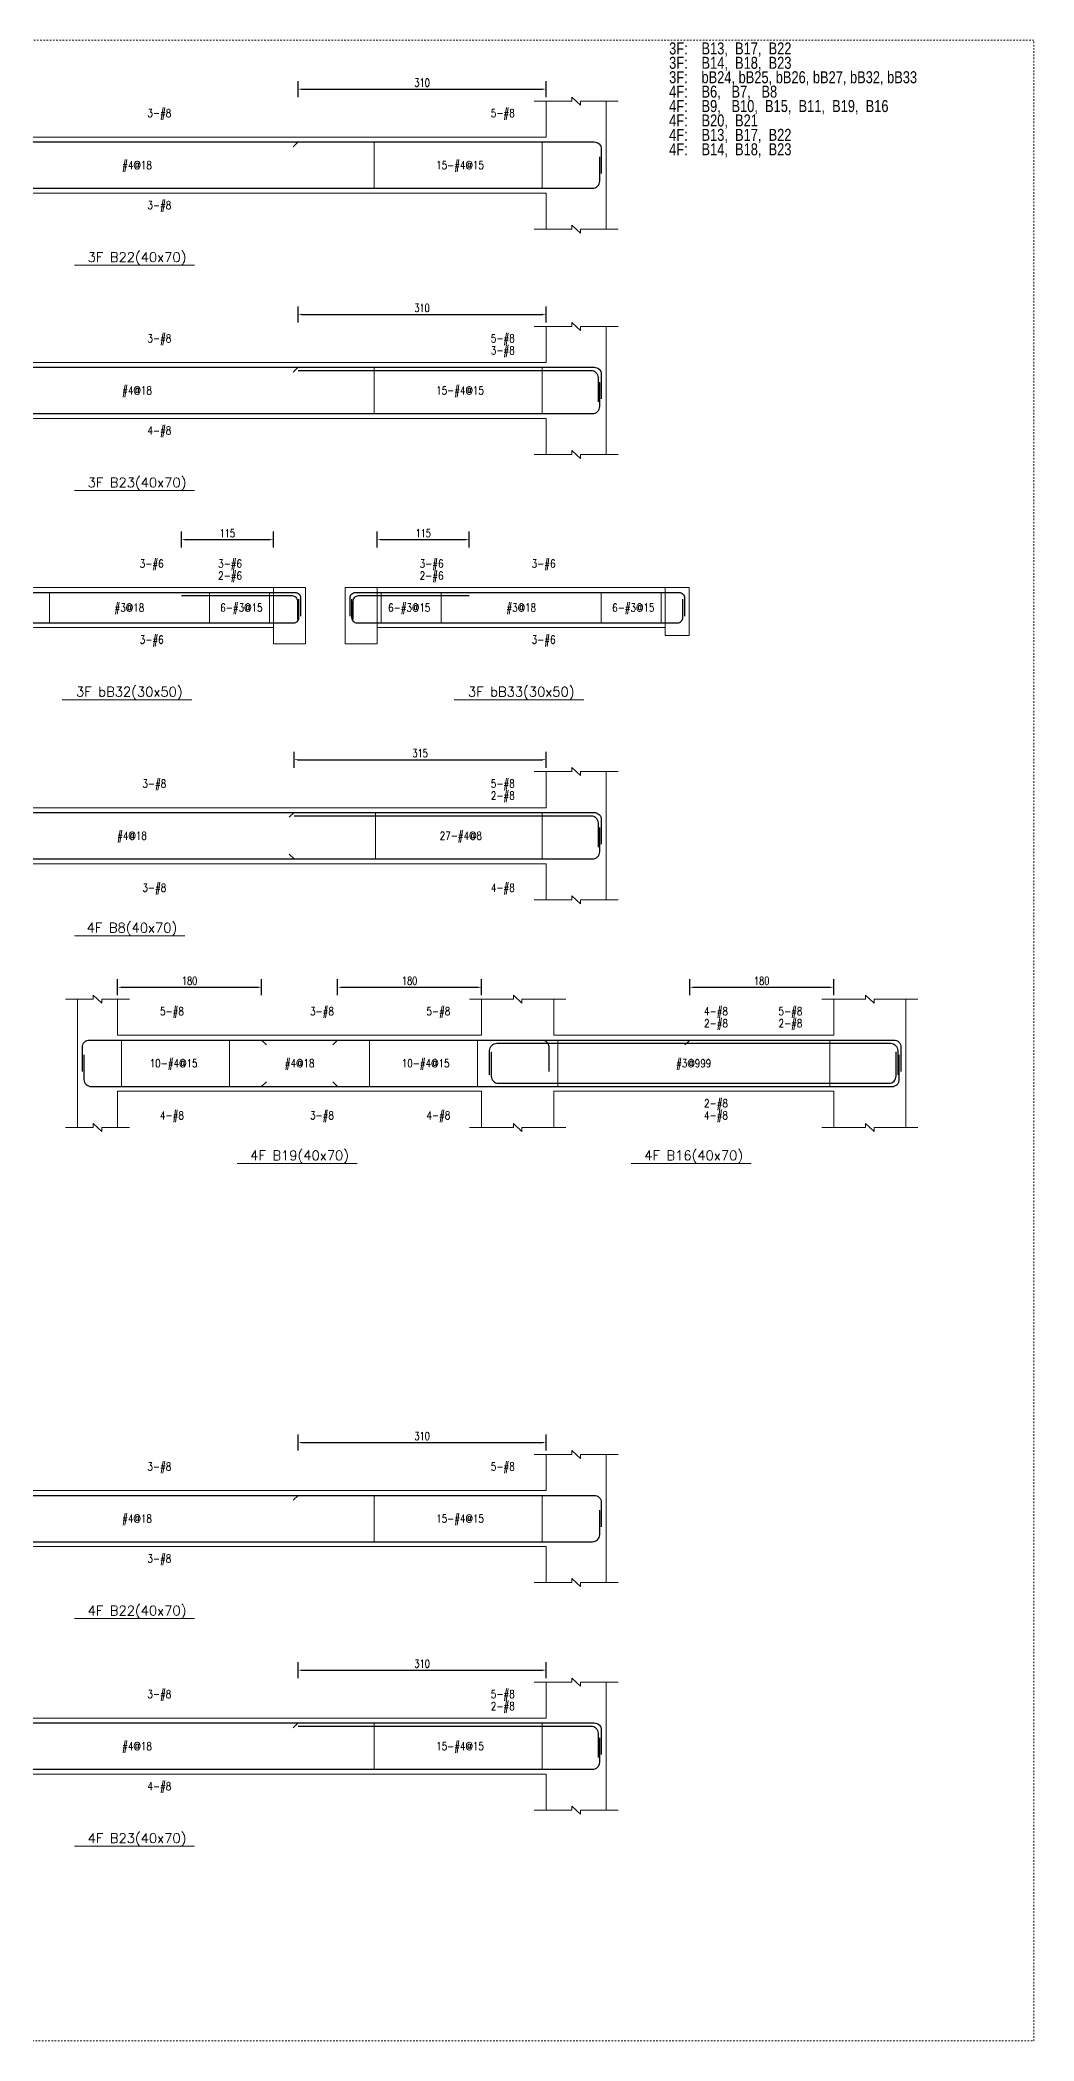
# Model space of a CAD drawing. Header units: millimetres. Extents: x 50 to 17750, y -6050 to -1000.
# Drawn here: x 9408 to 10650, y -3500 to -1000 of the extents above; entities that cross this region are included whole.
import ezdxf
from ezdxf.enums import TextEntityAlignment as Align

# ---------------------------------------------------------------- set-up
doc = ezdxf.new("R2010")
doc.units = ezdxf.units.MM
doc.linetypes.add('DOT', pattern=[4, 2, -2])
for name, color, linetype in [('主筋文字', 3, 'Continuous'), ('主筋文字引線', 3, 'Continuous'), ('主筋線', 1, 'Continuous'), ('剪力筋文字', 3, 'Continuous'), ('剪力筋文字引線', 3, 'Continuous'), ('剪力筋線', 3, 'Continuous'), ('圖框', 132, 'DOT'), ('尺寸標註-字串', 4, 'Continuous'), ('摘要資訊', 1, 'Continuous'), ('梁柱截斷記號', 3, 'Continuous'), ('梁跨名稱', 3, 'Continuous'), ('梁跨名稱底線', 3, 'Continuous'), ('邊界線', 3, 'Continuous'), ('邊界線-梁支撐外線', 3, 'Continuous')]:
    doc.layers.add(name, color=color, linetype=linetype)
doc.styles.add('note', font='romans', dxfattribs={"width": 0.75, "height": 10})
doc.styles.add('OAP_ROMANS', font='OAP_ROMANS.shx', dxfattribs={"height": 0.2, "bigfont": 'chineset.shx'})
doc.styles.add('romanc', font='romanc.shx', dxfattribs={"height": 0.2, "bigfont": 'chineset.shx'})
doc.styles.add('romans', font='romans.shx', dxfattribs={"height": 0.2, "bigfont": 'chineset.shx'})
doc.dimstyles.new('BeamRebarDim', dxfattribs={"dimtxt": 12, "dimasz": 4.5, "dimexe": 10, "dimexo": 1, "dimgap": 3, "dimtad": 1, "dimdec": 0, "dimdsep": 46, "dimtxsty": 'note', "dimcen": 2.5, "dimclrd": 256, "dimclre": 256, "dimclrt": 256, "dimadec": 0, "dimazin": 0, "dimtfac": 1, "dimtmove": 0, "dimatfit": 3, "dimfxl": 1, "dimtolj": 1, "dimarcsym": 0})

# ---------------------------------------------------------------- blocks, each defined once
blk = doc.blocks.new('*D71')
at = {"layer": 'Defpoints', "color": 0}
for p in [(9730.234375, -1072.328125), (10040.234375, -1061.328125), (10040.234375, -1072.328125)]:
    blk.add_point(p, dxfattribs=at)
at = {"layer": '尺寸標註-字串', "lineweight": -2}
for p, q in [((9730.234375, -1071.328125), (9730.234375, -1051.328125)), ((9734.734375, -1061.328125), (10035.734375, -1061.328125)), ((10040.234375, -1071.328125), (10040.234375, -1051.328125))]:
    blk.add_line(p, q, dxfattribs=at)
at = {"layer": '尺寸標註-字串'}
for points in [[(9734.734375, -1060.578125), (9734.734375, -1062.078125), (9730.234375, -1061.328125)], [(10035.734375, -1062.078125), (10035.734375, -1060.578125), (10040.234375, -1061.328125)]]:
    blk.add_solid(points, dxfattribs=at)
at = {"layer": '尺寸標註-字串', "insert": (9885.234375, -1053.283125), "char_height": 10, "attachment_point": 5, "style": 'note'}
blk.add_mtext('\\A1;310', dxfattribs=at)
blk = doc.blocks.new('*D77')
at = {"layer": 'Defpoints', "color": 0}
for p in [(10040.2, -1342.8), (9730.2, -1353.8), (10040.2, -1353.8)]:
    blk.add_point(p, dxfattribs=at)
at = {"layer": '尺寸標註-字串', "lineweight": -2}
for p, q in [((9730.2, -1352.8), (9730.2, -1332.8)), ((9734.7, -1342.8), (10035.7, -1342.8)), ((10040.2, -1352.8), (10040.2, -1332.8))]:
    blk.add_line(p, q, dxfattribs=at)
at = {"layer": '尺寸標註-字串'}
for points in [[(9734.7, -1342), (9734.7, -1343.5), (9730.2, -1342.8)], [(10035.7, -1343.5), (10035.7, -1342), (10040.2, -1342.8)]]:
    blk.add_solid(points, dxfattribs=at)
at = {"layer": '尺寸標註-字串', "insert": (9885.2, -1334.7), "char_height": 10, "attachment_point": 5, "style": 'note'}
blk.add_mtext('\\A1;310', dxfattribs=at)
blk = doc.blocks.new('*D78')
at = {"layer": 'Defpoints', "color": 0}
for p in [(9699.4, -1624.2), (9584.4, -1635.2), (9699.4, -1635.2)]:
    blk.add_point(p, dxfattribs=at)
at = {"layer": '尺寸標註-字串', "lineweight": -2}
for p, q in [((9584.4, -1634.2), (9584.4, -1614.2)), ((9588.9, -1624.2), (9694.9, -1624.2)), ((9699.4, -1634.2), (9699.4, -1614.2))]:
    blk.add_line(p, q, dxfattribs=at)
at = {"layer": '尺寸標註-字串'}
for points in [[(9588.9, -1623.5), (9588.9, -1625), (9584.4, -1624.2)], [(9694.9, -1625), (9694.9, -1623.5), (9699.4, -1624.2)]]:
    blk.add_solid(points, dxfattribs=at)
at = {"layer": '尺寸標註-字串', "insert": (9641.9, -1616.2), "char_height": 10, "attachment_point": 5, "style": 'note'}
blk.add_mtext('\\A1;115', dxfattribs=at)
blk = doc.blocks.new('*D79')
at = {"layer": 'Defpoints', "color": 0}
for p in [(9944.2, -1624.2), (9829.2, -1635.2), (9944.2, -1635.2)]:
    blk.add_point(p, dxfattribs=at)
at = {"layer": '尺寸標註-字串', "lineweight": -2}
for p, q in [((9829.2, -1634.2), (9829.2, -1614.2)), ((9833.7, -1624.2), (9939.7, -1624.2)), ((9944.2, -1634.2), (9944.2, -1614.2))]:
    blk.add_line(p, q, dxfattribs=at)
at = {"layer": '尺寸標註-字串'}
for points in [[(9833.7, -1623.5), (9833.7, -1625), (9829.2, -1624.2)], [(9939.7, -1625), (9939.7, -1623.5), (9944.2, -1624.2)]]:
    blk.add_solid(points, dxfattribs=at)
at = {"layer": '尺寸標註-字串', "insert": (9886.7, -1616.2), "char_height": 10, "attachment_point": 5, "style": 'note'}
blk.add_mtext('\\A1;115', dxfattribs=at)
blk = doc.blocks.new('*D85')
at = {"layer": 'Defpoints', "color": 0}
for p in [(10040.234375, -1899.140625), (9725.234375, -1910.140625), (10040.234375, -1910.140625)]:
    blk.add_point(p, dxfattribs=at)
at = {"layer": '尺寸標註-字串', "lineweight": -2}
for p, q in [((9725.234375, -1909.140625), (9725.234375, -1889.140625)), ((9729.734375, -1899.140625), (10035.734375, -1899.140625)), ((10040.234375, -1909.140625), (10040.234375, -1889.140625))]:
    blk.add_line(p, q, dxfattribs=at)
at = {"layer": '尺寸標註-字串'}
for points in [[(9729.734375, -1898.390625), (9729.734375, -1899.890625), (9725.234375, -1899.140625)], [(10035.734375, -1899.890625), (10035.734375, -1898.390625), (10040.234375, -1899.140625)]]:
    blk.add_solid(points, dxfattribs=at)
at = {"layer": '尺寸標註-字串', "insert": (9882.734375, -1891.095625), "char_height": 10, "attachment_point": 5, "style": 'note'}
blk.add_mtext('\\A1;315', dxfattribs=at)
blk = doc.blocks.new('*D93')
at = {"layer": 'Defpoints', "color": 0}
for p in [(9504.6875, -2194.515625), (9684.6875, -2183.515625), (9684.6875, -2194.515625)]:
    blk.add_point(p, dxfattribs=at)
at = {"layer": '尺寸標註-字串', "lineweight": -2}
for p, q in [((9504.6875, -2193.515625), (9504.6875, -2173.515625)), ((9684.6875, -2193.515625), (9684.6875, -2173.515625)), ((9509.1875, -2183.515625), (9680.1875, -2183.515625))]:
    blk.add_line(p, q, dxfattribs=at)
at = {"layer": '尺寸標註-字串'}
for points in [[(9509.1875, -2182.765625), (9509.1875, -2184.265625), (9504.6875, -2183.515625)], [(9680.1875, -2184.265625), (9680.1875, -2182.765625), (9684.6875, -2183.515625)]]:
    blk.add_solid(points, dxfattribs=at)
at = {"layer": '尺寸標註-字串', "insert": (9594.6875, -2175.470625), "char_height": 10, "attachment_point": 5, "style": 'note'}
blk.add_mtext('\\A1;180', dxfattribs=at)
blk = doc.blocks.new('*D94')
at = {"layer": 'Defpoints', "color": 0}
for p in [(9779.6875, -2194.515625), (9959.6875, -2183.515625), (9959.6875, -2194.515625)]:
    blk.add_point(p, dxfattribs=at)
at = {"layer": '尺寸標註-字串', "lineweight": -2}
for p, q in [((9779.6875, -2193.515625), (9779.6875, -2173.515625)), ((9959.6875, -2193.515625), (9959.6875, -2173.515625)), ((9784.1875, -2183.515625), (9955.1875, -2183.515625))]:
    blk.add_line(p, q, dxfattribs=at)
at = {"layer": '尺寸標註-字串'}
for points in [[(9784.1875, -2182.765625), (9784.1875, -2184.265625), (9779.6875, -2183.515625)], [(9955.1875, -2184.265625), (9955.1875, -2182.765625), (9959.6875, -2183.515625)]]:
    blk.add_solid(points, dxfattribs=at)
at = {"layer": '尺寸標註-字串', "insert": (9869.6875, -2175.470625), "char_height": 10, "attachment_point": 5, "style": 'note'}
blk.add_mtext('\\A1;180', dxfattribs=at)
blk = doc.blocks.new('*D95')
at = {"layer": 'Defpoints', "color": 0}
for p in [(10219.6875, -2194.515625), (10399.6875, -2183.515625), (10399.6875, -2194.515625)]:
    blk.add_point(p, dxfattribs=at)
at = {"layer": '尺寸標註-字串', "lineweight": -2}
for p, q in [((10219.6875, -2193.515625), (10219.6875, -2173.515625)), ((10399.6875, -2193.515625), (10399.6875, -2173.515625)), ((10224.1875, -2183.515625), (10395.1875, -2183.515625))]:
    blk.add_line(p, q, dxfattribs=at)
at = {"layer": '尺寸標註-字串'}
for points in [[(10224.1875, -2182.765625), (10224.1875, -2184.265625), (10219.6875, -2183.515625)], [(10395.1875, -2184.265625), (10395.1875, -2182.765625), (10399.6875, -2183.515625)]]:
    blk.add_solid(points, dxfattribs=at)
at = {"layer": '尺寸標註-字串', "insert": (10309.6875, -2175.470625), "char_height": 10, "attachment_point": 5, "style": 'note'}
blk.add_mtext('\\A1;180', dxfattribs=at)
blk = doc.blocks.new('*D105')
at = {"layer": 'Defpoints', "color": 0}
for p in [(9730.234375, -2763.265625), (10040.234375, -2752.265625), (10040.234375, -2763.265625)]:
    blk.add_point(p, dxfattribs=at)
at = {"layer": '尺寸標註-字串', "lineweight": -2}
for p, q in [((9730.234375, -2762.265625), (9730.234375, -2742.265625)), ((10040.234375, -2762.265625), (10040.234375, -2742.265625)), ((9734.734375, -2752.265625), (10035.734375, -2752.265625))]:
    blk.add_line(p, q, dxfattribs=at)
at = {"layer": '尺寸標註-字串'}
for points in [[(9734.734375, -2751.515625), (9734.734375, -2753.015625), (9730.234375, -2752.265625)], [(10035.734375, -2753.015625), (10035.734375, -2751.515625), (10040.234375, -2752.265625)]]:
    blk.add_solid(points, dxfattribs=at)
at = {"layer": '尺寸標註-字串', "insert": (9885.234375, -2744.220625), "char_height": 10, "attachment_point": 5, "style": 'note'}
blk.add_mtext('\\A1;310', dxfattribs=at)
blk = doc.blocks.new('*D111')
at = {"layer": 'Defpoints', "color": 0}
for p in [(9730.234375, -3047.640625), (10040.234375, -3036.640625), (10040.234375, -3047.640625)]:
    blk.add_point(p, dxfattribs=at)
at = {"layer": '尺寸標註-字串', "lineweight": -2}
for p, q in [((9730.234375, -3046.640625), (9730.234375, -3026.640625)), ((9734.734375, -3036.640625), (10035.734375, -3036.640625)), ((10040.234375, -3046.640625), (10040.234375, -3026.640625))]:
    blk.add_line(p, q, dxfattribs=at)
at = {"layer": '尺寸標註-字串'}
for points in [[(9734.734375, -3035.890625), (9734.734375, -3037.390625), (9730.234375, -3036.640625)], [(10035.734375, -3037.390625), (10035.734375, -3035.890625), (10040.234375, -3036.640625)]]:
    blk.add_solid(points, dxfattribs=at)
at = {"layer": '尺寸標註-字串', "insert": (9885.234375, -3028.595625), "char_height": 10, "attachment_point": 5, "style": 'note'}
blk.add_mtext('\\A1;310', dxfattribs=at)

msp = doc.modelspace()

# ---------------------------------------------------------------- linework, layer by layer
at = {"layer": '主筋文字引線', "lineweight": 5}
for points in [[(9529, -1127.3, 0, 1.5, 0), (9529, -1122.8, 0, 0, 0), (9529, -1091.3, 0, 0, 0), (9539, -1091.3, 0, 0, 0)], [(9955.2, -1127.3, 0, 1.5, 0), (9955.2, -1122.8, 0, 0, 0), (9955.2, -1091.3, 0, 0, 0), (9968.2, -1091.3, 0, 0, 0)], [(9529, -1185.3, 0, 1.5, 0), (9529, -1189.8, 0, 0, 0), (9529, -1206.3, 0, 0, 0), (9539, -1206.3, 0, 0, 0)], [(9529, -1408.8, 0, 1.5, 0), (9529, -1404.3, 0, 0, 0), (9529, -1372.8, 0, 0, 0), (9539, -1372.8, 0, 0, 0)], [(9955.2, -1408.8, 0, 1.5, 0), (9955.2, -1404.3, 0, 0, 0), (9955.2, -1372.8, 0, 0, 0), (9968.2, -1372.8, 0, 0, 0)], [(9955.2, -1412.8, 0, 1.5, 0), (9955.2, -1408.3, 0, 0, 0), (9955.2, -1387.8, 0, 0, 0), (9968.2, -1387.8, 0, 0, 0)], [(9529, -1466.8, 0, 1.5, 0), (9529, -1471.3, 0, 0, 0), (9529, -1487.8, 0, 0, 0), (9539, -1487.8, 0, 0, 0)], [(9519.4, -1690.2, 0, 1.5, 0), (9519.4, -1685.7, 0, 0, 0), (9519.4, -1654.2, 0, 0, 0), (9529.4, -1654.2, 0, 0, 0)], [(9614.4, -1690.2, 0, 1.5, 0), (9614.4, -1685.7, 0, 0, 0), (9614.4, -1654.2, 0, 0, 0), (9627.4, -1654.2, 0, 0, 0)], [(9614.4, -1694.2, 0, 1.5, 0), (9614.4, -1689.7, 0, 0, 0), (9614.4, -1669.2, 0, 0, 0), (9627.4, -1669.2, 0, 0, 0)], [(9869.2, -1690.2, 0, 1.5, 0), (9869.2, -1685.7, 0, 0, 0), (9869.2, -1654.2, 0, 0, 0), (9879.2, -1654.2, 0, 0, 0)], [(9869.2, -1694.2, 0, 1.5, 0), (9869.2, -1689.7, 0, 0, 0), (9869.2, -1669.2, 0, 0, 0), (9879.2, -1669.2, 0, 0, 0)], [(10009.2, -1690.2, 0, 1.5, 0), (10009.2, -1685.7, 0, 0, 0), (10009.2, -1654.2, 0, 0, 0), (10019.2, -1654.2, 0, 0, 0)], [(9519.4, -1728.2, 0, 1.5, 0), (9519.4, -1732.7, 0, 0, 0), (9519.4, -1749.2, 0, 0, 0), (9529.4, -1749.2, 0, 0, 0)], [(10009.2, -1728.2, 0, 1.5, 0), (10009.2, -1732.7, 0, 0, 0), (10009.2, -1749.2, 0, 0, 0), (10019.2, -1749.2, 0, 0, 0)], [(9522.7, -1965.1, 0, 1.5, 0), (9522.7, -1960.6, 0, 0, 0), (9522.7, -1929.1, 0, 0, 0), (9532.7, -1929.1, 0, 0, 0)], [(9955.2, -1965.1, 0, 1.5, 0), (9955.2, -1960.6, 0, 0, 0), (9955.2, -1929.1, 0, 0, 0), (9968.2, -1929.1, 0, 0, 0)], [(9955.2, -1969.1, 0, 1.5, 0), (9955.2, -1964.6, 0, 0, 0), (9955.2, -1944.1, 0, 0, 0), (9968.2, -1944.1, 0, 0, 0)], [(9522.7, -2023.1, 0, 1.5, 0), (9522.7, -2027.6, 0, 0, 0), (9522.7, -2059.1, 0, 0, 0), (9532.7, -2059.1, 0, 0, 0)], [(9955.2, -2023.1, 0, 1.5, 0), (9955.2, -2027.6, 0, 0, 0), (9955.2, -2059.1, 0, 0, 0), (9968.2, -2059.1, 0, 0, 0)], [(9544.7, -2249.5, 0, 1.5, 0), (9544.7, -2245, 0, 0, 0), (9544.7, -2213.5, 0, 0, 0), (9554.7, -2213.5, 0, 0, 0)], [(9732.2, -2249.5, 0, 1.5, 0), (9732.2, -2245, 0, 0, 0), (9732.2, -2213.5, 0, 0, 0), (9742.2, -2213.5, 0, 0, 0)], [(9874.7, -2249.5, 0, 1.5, 0), (9874.7, -2245, 0, 0, 0), (9874.7, -2213.5, 0, 0, 0), (9887.7, -2213.5, 0, 0, 0)], [(10224.7, -2249.5, 0, 1.5, 0), (10224.7, -2245, 0, 0, 0), (10224.7, -2213.5, 0, 0, 0), (10234.7, -2213.5, 0, 0, 0)], [(10314.7, -2249.5, 0, 1.5, 0), (10314.7, -2245, 0, 0, 0), (10314.7, -2213.5, 0, 0, 0), (10327.7, -2213.5, 0, 0, 0)], [(10224.7, -2253.5, 0, 1.5, 0), (10224.7, -2249, 0, 0, 0), (10224.7, -2228.5, 0, 0, 0), (10234.7, -2228.5, 0, 0, 0)], [(10314.7, -2253.5, 0, 1.5, 0), (10314.7, -2249, 0, 0, 0), (10314.7, -2228.5, 0, 0, 0), (10327.7, -2228.5, 0, 0, 0)], [(9544.7, -2307.5, 0, 1.5, 0), (9544.7, -2312, 0, 0, 0), (9544.7, -2343.5, 0, 0, 0), (9554.7, -2343.5, 0, 0, 0)], [(9732.2, -2307.5, 0, 1.5, 0), (9732.2, -2312, 0, 0, 0), (9732.2, -2343.5, 0, 0, 0), (9742.2, -2343.5, 0, 0, 0)], [(9874.7, -2307.5, 0, 1.5, 0), (9874.7, -2312, 0, 0, 0), (9874.7, -2343.5, 0, 0, 0), (9887.7, -2343.5, 0, 0, 0)], [(10224.7, -2303.5, 0, 1.5, 0), (10224.7, -2308, 0, 0, 0), (10224.7, -2328.5, 0, 0, 0), (10234.7, -2328.5, 0, 0, 0)], [(10224.7, -2307.5, 0, 1.5, 0), (10224.7, -2312, 0, 0, 0), (10224.7, -2343.5, 0, 0, 0), (10234.7, -2343.5, 0, 0, 0)], [(9529, -2818.3, 0, 1.5, 0), (9529, -2813.8, 0, 0, 0), (9529, -2782.3, 0, 0, 0), (9539, -2782.3, 0, 0, 0)], [(9955.2, -2818.3, 0, 1.5, 0), (9955.2, -2813.8, 0, 0, 0), (9955.2, -2782.3, 0, 0, 0), (9968.2, -2782.3, 0, 0, 0)], [(9529, -2876.3, 0, 1.5, 0), (9529, -2880.8, 0, 0, 0), (9529, -2897.3, 0, 0, 0), (9539, -2897.3, 0, 0, 0)], [(9529, -3102.6, 0, 1.5, 0), (9529, -3098.1, 0, 0, 0), (9529, -3066.6, 0, 0, 0), (9539, -3066.6, 0, 0, 0)], [(9955.2, -3102.6, 0, 1.5, 0), (9955.2, -3098.1, 0, 0, 0), (9955.2, -3066.6, 0, 0, 0), (9968.2, -3066.6, 0, 0, 0)], [(9955.2, -3106.6, 0, 1.5, 0), (9955.2, -3102.1, 0, 0, 0), (9955.2, -3081.6, 0, 0, 0), (9968.2, -3081.6, 0, 0, 0)], [(9529, -3160.6, 0, 1.5, 0), (9529, -3165.1, 0, 0, 0), (9529, -3181.6, 0, 0, 0), (9539, -3181.6, 0, 0, 0)]]:
    msp.add_lwpolyline(points, format="xyseb", dxfattribs=at)
at = {"layer": '主筋線', "lineweight": 30}
for points in [[(9327.7, -1127.3), (9730.2, -1127.3)], [(9730.2, -1127.3), (9724.2, -1133.3)], [(9730.2, -1127.3), (10040.2, -1127.3)], [(9017.7, -1185.3), (10040.2, -1185.3)], [(9327.7, -1408.8), (9730.2, -1408.8)], [(9730.2, -1408.8), (9724.2, -1414.8)], [(9730.2, -1408.8), (10040.2, -1408.8)], [(9730.2, -1412.8), (10040.2, -1412.8)], [(9017.7, -1466.8), (10040.2, -1466.8)], [(9339.4, -1690.2), (9699.4, -1690.2)], [(9584.4, -1694.2), (9699.4, -1694.2)], [(9829.2, -1690.2), (10189.2, -1690.2)], [(9829.2, -1694.2), (9944.2, -1694.2)], [(9339.4, -1728.2), (9699.4, -1728.2)], [(9829.2, -1728.2), (10189.2, -1728.2)], [(9320.2, -1965.1), (9725.2, -1965.1)], [(9725.2, -1965.1), (9719.2, -1971.1)], [(9725.2, -1965.1), (10040.2, -1965.1)], [(9725.2, -1969.1), (10040.2, -1969.1)], [(9320.2, -2023.1), (9725.2, -2023.1)], [(9725.2, -2023.1), (9719.2, -2017.1)], [(9725.2, -2023.1), (10040.2, -2023.1)], [(9504.7, -2249.5), (9684.7, -2249.5)], [(9684.7, -2249.5), (9779.7, -2249.5)], [(9684.7, -2249.5), (9690.7, -2255.5)], [(9779.7, -2249.5), (9773.7, -2255.5)], [(9779.7, -2249.5), (9959.7, -2249.5)], [(9959.7, -2249.5), (10049.7, -2249.5)], [(9959.7, -2249.5), (10049.7, -2249.5)], [(10049.7, -2249.5), (10219.7, -2249.5)], [(10219.7, -2249.5), (10213.7, -2255.5)], [(10219.7, -2249.5), (10399.7, -2249.5)], [(10049.7, -2253.5), (10399.7, -2253.5)], [(9504.7, -2307.5), (9684.7, -2307.5)], [(9684.7, -2307.5), (9690.7, -2301.5)], [(9684.7, -2307.5), (9779.7, -2307.5)], [(9779.7, -2307.5), (9773.7, -2301.5)], [(9779.7, -2307.5), (9959.7, -2307.5)], [(9959.7, -2307.5), (10049.7, -2307.5)], [(9959.7, -2307.5), (10049.7, -2307.5)], [(10049.7, -2303.5), (10399.7, -2303.5)], [(10049.7, -2307.5), (10399.7, -2307.5)], [(9327.7, -2818.3), (9730.2, -2818.3)], [(9730.2, -2818.3), (9724.2, -2824.3)], [(9730.2, -2818.3), (10040.2, -2818.3)], [(9017.7, -2876.3), (10040.2, -2876.3)], [(9327.7, -3102.6), (9730.2, -3102.6)], [(9730.2, -3102.6), (9724.2, -3108.6)], [(9730.2, -3102.6), (10040.2, -3102.6)], [(9730.2, -3106.6), (10040.2, -3106.6)], [(9017.7, -3160.6), (10040.2, -3160.6)]]:
    msp.add_lwpolyline(points, dxfattribs=at)
for points in [[(10040.2, -1127.3), (10100.3, -1127.3, -0.414214), (10109.2, -1136.2), (10109.2, -1166.7)], [(10040.2, -1185.3), (10098.3, -1185.3, 0.414214), (10107.2, -1176.4), (10107.2, -1146)], [(10040.2, -1408.8), (10100.3, -1408.8, -0.414214), (10109.2, -1417.7), (10109.2, -1448.1)], [(10040.2, -1412.8), (10096.3, -1412.8, -0.414214), (10105.2, -1421.7), (10105.2, -1452.1)], [(10040.2, -1466.8), (10098.3, -1466.8, 0.414214), (10107.2, -1457.9), (10107.2, -1427.4)], [(9699.4, -1690.2), (9726.7, -1690.2, -0.414214), (9733.4, -1696.9), (9733.4, -1719.8)], [(9699.4, -1694.2), (9722.7, -1694.2, -0.414214), (9729.4, -1700.9), (9729.4, -1723.8)], [(9699.4, -1728.2), (9724.7, -1728.2, 0.414214), (9731.4, -1721.5), (9731.4, -1698.6)], [(9795.2, -1719.8), (9795.2, -1696.9, -0.414214), (9801.9, -1690.2), (9829.2, -1690.2)], [(9797.2, -1698.6), (9797.2, -1721.5, 0.414214), (9803.9, -1728.2), (9829.2, -1728.2)], [(9799.2, -1723.8), (9799.2, -1700.9, -0.414214), (9805.9, -1694.2), (9829.2, -1694.2)], [(10189.2, -1690.2), (10206.5, -1690.2, -0.414214), (10213.2, -1696.9), (10213.2, -1719.8)], [(10189.2, -1728.2), (10204.5, -1728.2, 0.414214), (10211.2, -1721.5), (10211.2, -1698.6)], [(10040.2, -1965.1), (10100.3, -1965.1, -0.414214), (10109.2, -1974), (10109.2, -2004.5)], [(10040.2, -1969.1), (10096.3, -1969.1, -0.414214), (10105.2, -1978), (10105.2, -2008.5)], [(10040.2, -2023.1), (10098.3, -2023.1, 0.414214), (10107.2, -2014.3), (10107.2, -1983.8)], [(9460.7, -2288.9), (9460.7, -2258.4, -0.414214), (9469.6, -2249.5), (9504.7, -2249.5)], [(9959.7, -2249.5), (10034.8, -2249.5, -0.414214), (10043.7, -2258.4), (10043.7, -2288.9)], [(10399.7, -2249.5), (10474.8, -2249.5, -0.414214), (10483.7, -2258.4), (10483.7, -2288.9)], [(9462.7, -2268.1), (9462.7, -2298.6, 0.414214), (9471.6, -2307.5), (9504.7, -2307.5)], [(9969.7, -2292.9), (9969.7, -2262.4, -0.414214), (9978.6, -2253.5), (10049.7, -2253.5)], [(9971.7, -2264.1), (9971.7, -2294.6, 0.414214), (9980.6, -2303.5), (10049.7, -2303.5)], [(10399.7, -2253.5), (10470.8, -2253.5, -0.414214), (10479.7, -2262.4), (10479.7, -2292.9)], [(10399.7, -2303.5), (10468.8, -2303.5, 0.414214), (10477.7, -2294.6), (10477.7, -2264.1)], [(10399.7, -2307.5), (10472.8, -2307.5, 0.414214), (10481.7, -2298.6), (10481.7, -2268.1)], [(10040.2, -2818.3), (10100.3, -2818.3, -0.414214), (10109.2, -2827.2), (10109.2, -2857.6)], [(10040.2, -2876.3), (10098.3, -2876.3, 0.414214), (10107.2, -2867.4), (10107.2, -2836.9)], [(10040.2, -3102.6), (10100.3, -3102.6, -0.414214), (10109.2, -3111.5), (10109.2, -3142)], [(10040.2, -3106.6), (10096.3, -3106.6, -0.414214), (10105.2, -3115.5), (10105.2, -3146)], [(10040.2, -3160.6), (10098.3, -3160.6, 0.414214), (10107.2, -3151.8), (10107.2, -3121.3)]]:
    msp.add_lwpolyline(points, format="xyb", dxfattribs=at)
at = {"layer": '剪力筋文字引線', "lineweight": 5}
for points in [[(9232.7, -1156.3, 0, 1.5, 0), (9237.2, -1156.3, 0, 0, 0), (9505, -1156.3, 0, 0, 0)], [(9825.2, -1156.3, 0, 1.5, 0), (9820.7, -1156.3, 0, 0, 0), (9553, -1156.3, 0, 0, 0)], [(9825.2, -1156.3, 0, 1.5, 0), (9829.7, -1156.3, 0, 0, 0), (9896.7, -1156.3, 0, 0, 0)], [(10035.2, -1156.3, 0, 1.5, 0), (10030.7, -1156.3, 0, 0, 0), (9968.7, -1156.3, 0, 0, 0)], [(9232.7, -1437.8, 0, 1.5, 0), (9237.2, -1437.8, 0, 0, 0), (9505, -1437.8, 0, 0, 0)], [(9825.2, -1437.8, 0, 1.5, 0), (9820.7, -1437.8, 0, 0, 0), (9553, -1437.8, 0, 0, 0)], [(9825.2, -1437.8, 0, 1.5, 0), (9829.7, -1437.8, 0, 0, 0), (9896.7, -1437.8, 0, 0, 0)], [(10035.2, -1437.8, 0, 1.5, 0), (10030.7, -1437.8, 0, 0, 0), (9968.7, -1437.8, 0, 0, 0)], [(9419.4, -1709.2, 0, 1.5, 0), (9414.9, -1709.2, 0, 0, 0), (9411.4, -1709.2, 0, 0, 0)], [(9419.4, -1709.2, 0, 1.5, 0), (9423.9, -1709.2, 0, 0, 0), (9495.4, -1709.2, 0, 0, 0)], [(9619.4, -1709.2, 0, 1.5, 0), (9614.9, -1709.2, 0, 0, 0), (9543.4, -1709.2, 0, 0, 0)], [(9619.4, -1709.2, 0, 1.5, 0), (9623.9, -1709.2, 0, 0, 0), (9627.4, -1709.2, 0, 0, 0)], [(9694.4, -1709.2, 0, 1.5, 0), (9689.9, -1709.2, 0, 0, 0), (9691.4, -1709.2, 0, 0, 0)], [(9834.2, -1709.2, 0, 1.5, 0), (9838.7, -1709.2, 0, 0, 0), (9837.2, -1709.2, 0, 0, 0)], [(9909.2, -1709.2, 0, 1.5, 0), (9904.7, -1709.2, 0, 0, 0), (9901.2, -1709.2, 0, 0, 0)], [(9909.2, -1709.2, 0, 1.5, 0), (9913.7, -1709.2, 0, 0, 0), (9985.2, -1709.2, 0, 0, 0)], [(10109.2, -1709.2, 0, 1.5, 0), (10104.7, -1709.2, 0, 0, 0), (10033.2, -1709.2, 0, 0, 0)], [(10109.2, -1709.2, 0, 1.5, 0), (10113.7, -1709.2, 0, 0, 0), (10117.2, -1709.2, 0, 0, 0)], [(10184.2, -1709.2, 0, 1.5, 0), (10179.7, -1709.2, 0, 0, 0), (10181.2, -1709.2, 0, 0, 0)], [(9218.2, -1994.1, 0, 1.5, 0), (9222.7, -1994.1, 0, 0, 0), (9498.7, -1994.1, 0, 0, 0)], [(9827.2, -1994.1, 0, 1.5, 0), (9822.7, -1994.1, 0, 0, 0), (9546.7, -1994.1, 0, 0, 0)], [(9827.2, -1994.1, 0, 1.5, 0), (9831.7, -1994.1, 0, 0, 0), (9901.7, -1994.1, 0, 0, 0)], [(10035.2, -1994.1, 0, 1.5, 0), (10030.7, -1994.1, 0, 0, 0), (9965.7, -1994.1, 0, 0, 0)], [(9509.7, -2278.5, 0, 1.5, 0), (9514.2, -2278.5, 0, 0, 0), (9538.7, -2278.5, 0, 0, 0)], [(9644.7, -2278.5, 0, 1.5, 0), (9640.2, -2278.5, 0, 0, 0), (9610.7, -2278.5, 0, 0, 0)], [(9644.7, -2278.5, 0, 1.5, 0), (9649.2, -2278.5, 0, 0, 0), (9708.2, -2278.5, 0, 0, 0)], [(9819.7, -2278.5, 0, 1.5, 0), (9815.2, -2278.5, 0, 0, 0), (9756.2, -2278.5, 0, 0, 0)], [(9819.7, -2278.5, 0, 1.5, 0), (9824.2, -2278.5, 0, 0, 0), (9853.7, -2278.5, 0, 0, 0)], [(9954.7, -2278.5, 0, 1.5, 0), (9950.2, -2278.5, 0, 0, 0), (9925.7, -2278.5, 0, 0, 0)], [(10054.7, -2278.5, 0, 1.5, 0), (10059.2, -2278.5, 0, 0, 0), (10196.7, -2278.5, 0, 0, 0)], [(10394.7, -2278.5, 0, 1.5, 0), (10390.2, -2278.5, 0, 0, 0), (10252.7, -2278.5, 0, 0, 0)], [(9232.7, -2847.3, 0, 1.5, 0), (9237.2, -2847.3, 0, 0, 0), (9505, -2847.3, 0, 0, 0)], [(9825.2, -2847.3, 0, 1.5, 0), (9820.7, -2847.3, 0, 0, 0), (9553, -2847.3, 0, 0, 0)], [(9825.2, -2847.3, 0, 1.5, 0), (9829.7, -2847.3, 0, 0, 0), (9896.7, -2847.3, 0, 0, 0)], [(10035.2, -2847.3, 0, 1.5, 0), (10030.7, -2847.3, 0, 0, 0), (9968.7, -2847.3, 0, 0, 0)], [(9232.7, -3131.6, 0, 1.5, 0), (9237.2, -3131.6, 0, 0, 0), (9505, -3131.6, 0, 0, 0)], [(9825.2, -3131.6, 0, 1.5, 0), (9820.7, -3131.6, 0, 0, 0), (9553, -3131.6, 0, 0, 0)], [(9825.2, -3131.6, 0, 1.5, 0), (9829.7, -3131.6, 0, 0, 0), (9896.7, -3131.6, 0, 0, 0)], [(10035.2, -3131.6, 0, 1.5, 0), (10030.7, -3131.6, 0, 0, 0), (9968.7, -3131.6, 0, 0, 0)]]:
    msp.add_lwpolyline(points, format="xyseb", dxfattribs=at)
at = {"layer": '剪力筋線', "lineweight": 5}
for points in [[(9825.2, -1127.1), (9825.2, -1185.5)], [(10035.2, -1127.1), (10035.2, -1185.5)], [(9825.2, -1408.6), (9825.2, -1467)], [(10035.2, -1408.6), (10035.2, -1467)], [(9419.4, -1690), (9419.4, -1728.4)], [(9619.4, -1690), (9619.4, -1728.4)], [(9694.4, -1690), (9694.4, -1728.4)], [(9834.2, -1690), (9834.2, -1728.4)], [(9909.2, -1690), (9909.2, -1728.4)], [(10109.2, -1690), (10109.2, -1728.4)], [(10184.2, -1690), (10184.2, -1728.4)], [(9827.2, -1965), (9827.2, -2023.3)], [(10035.2, -1965), (10035.2, -2023.3)], [(9509.7, -2249.3), (9509.7, -2307.7)], [(9644.7, -2249.3), (9644.7, -2307.7)], [(9819.7, -2249.3), (9819.7, -2307.7)], [(9954.7, -2249.3), (9954.7, -2307.7)], [(10054.7, -2249.3), (10054.7, -2307.7)], [(10394.7, -2249.3), (10394.7, -2307.7)], [(9825.2, -2818.1), (9825.2, -2876.4)], [(10035.2, -2818.1), (10035.2, -2876.4)], [(9825.2, -3102.5), (9825.2, -3160.8)], [(10035.2, -3102.5), (10035.2, -3160.8)]]:
    msp.add_lwpolyline(points, dxfattribs=at)
at = {"layer": '圖框', "lineweight": 5}
msp.add_lwpolyline([(7150, -3500), (10650, -3500), (10650, -1000), (7150, -1000), (7150, -3500)], dxfattribs=at)
at = {"layer": '梁柱截斷記號', "lineweight": 5}
for points in [[(10025.2, -1076.3), (10072.3, -1076.3), (10072.3, -1071.3), (10083.1, -1081.3), (10083.1, -1076.3), (10130.2, -1076.3)], [(10025.2, -1236.3), (10072.3, -1236.3), (10072.3, -1231.3), (10083.1, -1241.3), (10083.1, -1236.3), (10130.2, -1236.3)], [(10025.2, -1357.8), (10072.3, -1357.8), (10072.3, -1352.8), (10083.1, -1362.8), (10083.1, -1357.8), (10130.2, -1357.8)], [(10025.2, -1517.8), (10072.3, -1517.8), (10072.3, -1512.8), (10083.1, -1522.8), (10083.1, -1517.8), (10130.2, -1517.8)], [(10025.2, -1914.1), (10072.3, -1914.1), (10072.3, -1909.1), (10083.1, -1919.1), (10083.1, -1914.1), (10130.2, -1914.1)], [(10025.2, -2074.1), (10072.3, -2074.1), (10072.3, -2069.1), (10083.1, -2079.1), (10083.1, -2074.1), (10130.2, -2074.1)], [(9439.7, -2198.5), (9474.3, -2198.5), (9474.3, -2193.5), (9485.1, -2203.5), (9485.1, -2198.5), (9519.7, -2198.5)], [(9944.7, -2198.5), (9999.3, -2198.5), (9999.3, -2193.5), (10010.1, -2203.5), (10010.1, -2198.5), (10064.7, -2198.5)], [(10384.7, -2198.5), (10439.3, -2198.5), (10439.3, -2193.5), (10450.1, -2203.5), (10450.1, -2198.5), (10504.7, -2198.5)], [(9439.7, -2358.5), (9474.3, -2358.5), (9474.3, -2353.5), (9485.1, -2363.5), (9485.1, -2358.5), (9519.7, -2358.5)], [(9944.7, -2358.5), (9999.3, -2358.5), (9999.3, -2353.5), (10010.1, -2363.5), (10010.1, -2358.5), (10064.7, -2358.5)], [(10384.7, -2358.5), (10439.3, -2358.5), (10439.3, -2353.5), (10450.1, -2363.5), (10450.1, -2358.5), (10504.7, -2358.5)], [(10025.2, -2767.3), (10072.3, -2767.3), (10072.3, -2762.3), (10083.1, -2772.3), (10083.1, -2767.3), (10130.2, -2767.3)], [(10025.2, -2927.3), (10072.3, -2927.3), (10072.3, -2922.3), (10083.1, -2932.3), (10083.1, -2927.3), (10130.2, -2927.3)], [(10025.2, -3051.6), (10072.3, -3051.6), (10072.3, -3046.6), (10083.1, -3056.6), (10083.1, -3051.6), (10130.2, -3051.6)], [(10025.2, -3211.6), (10072.3, -3211.6), (10072.3, -3206.6), (10083.1, -3216.6), (10083.1, -3211.6), (10130.2, -3211.6)]]:
    msp.add_lwpolyline(points, dxfattribs=at)
at = {"layer": '梁跨名稱底線', "lineweight": 5}
for points in [[(9451, -1281.3), (9601, -1281.3)], [(9451, -1562.8), (9601, -1562.8)], [(9435.4, -1824.2), (9597.4, -1824.2)], [(9925.2, -1824.2), (10087.2, -1824.2)], [(9450.7, -2119.1), (9588.7, -2119.1)], [(9654.2, -2403.5), (9804.2, -2403.5)], [(10146.7, -2403.5), (10296.7, -2403.5)], [(9451, -2972.3), (9601, -2972.3)], [(9451, -3256.6), (9601, -3256.6)]]:
    msp.add_lwpolyline(points, dxfattribs=at)
at = {"layer": '邊界線', "lineweight": 5}
for points in [[(10040.2, -1121.3), (10040.2, -1076.3)], [(10115.2, -1121.3), (10115.2, -1076.3)], [(9017.7, -1121.3), (10040.2, -1121.3)], [(10115.2, -1191.3), (10115.2, -1121.3)], [(9017.7, -1191.3), (10040.2, -1191.3)], [(10040.2, -1236.3), (10040.2, -1191.3)], [(10115.2, -1236.3), (10115.2, -1191.3)], [(10040.2, -1402.8), (10040.2, -1357.8)], [(10115.2, -1402.8), (10115.2, -1357.8)], [(9017.7, -1402.8), (10040.2, -1402.8)], [(10115.2, -1472.8), (10115.2, -1402.8)], [(9017.7, -1472.8), (10040.2, -1472.8)], [(10040.2, -1517.8), (10040.2, -1472.8)], [(10115.2, -1517.8), (10115.2, -1472.8)], [(9339.4, -1684.2), (9699.4, -1684.2)], [(9829.2, -1684.2), (10189.2, -1684.2)], [(9339.4, -1734.2), (9699.4, -1734.2)], [(9829.2, -1734.2), (10189.2, -1734.2)], [(10040.2, -1959.1), (10040.2, -1914.1)], [(10115.2, -1959.1), (10115.2, -1914.1)], [(9005.2, -1959.1), (10040.2, -1959.1)], [(10115.2, -2029.1), (10115.2, -1959.1)], [(9005.2, -2029.1), (10040.2, -2029.1)], [(10040.2, -2074.1), (10040.2, -2029.1)], [(10115.2, -2074.1), (10115.2, -2029.1)], [(9454.7, -2243.5), (9454.7, -2198.5)], [(9504.7, -2198.5), (9504.7, -2243.5)], [(9959.7, -2243.5), (9959.7, -2198.5)], [(10049.7, -2243.5), (10049.7, -2198.5)], [(10399.7, -2243.5), (10399.7, -2198.5)], [(10489.7, -2243.5), (10489.7, -2198.5)], [(9454.7, -2313.5), (9454.7, -2243.5)], [(9504.7, -2243.5), (9959.7, -2243.5)], [(10049.7, -2243.5), (10399.7, -2243.5)], [(10489.7, -2313.5), (10489.7, -2243.5)], [(9454.7, -2358.5), (9454.7, -2313.5)], [(9504.7, -2358.5), (9504.7, -2313.5)], [(9504.7, -2313.5), (9959.7, -2313.5)], [(9959.7, -2358.5), (9959.7, -2313.5)], [(10049.7, -2358.5), (10049.7, -2313.5)], [(10049.7, -2313.5), (10399.7, -2313.5)], [(10399.7, -2358.5), (10399.7, -2313.5)], [(10489.7, -2358.5), (10489.7, -2313.5)], [(10040.2, -2812.3), (10040.2, -2767.3)], [(10115.2, -2812.3), (10115.2, -2767.3)], [(9017.7, -2812.3), (10040.2, -2812.3)], [(10115.2, -2882.3), (10115.2, -2812.3)], [(9017.7, -2882.3), (10040.2, -2882.3)], [(10040.2, -2927.3), (10040.2, -2882.3)], [(10115.2, -2927.3), (10115.2, -2882.3)], [(10040.2, -3096.6), (10040.2, -3051.6)], [(10115.2, -3096.6), (10115.2, -3051.6)], [(9017.7, -3096.6), (10040.2, -3096.6)], [(10115.2, -3166.6), (10115.2, -3096.6)], [(9017.7, -3166.6), (10040.2, -3166.6)], [(10040.2, -3211.6), (10040.2, -3166.6)], [(10115.2, -3211.6), (10115.2, -3166.6)]]:
    msp.add_lwpolyline(points, dxfattribs=at)
at = {"layer": '邊界線-梁支撐外線', "lineweight": 5}
for points in [[(9699.4, -1754.2), (9739.4, -1754.2), (9739.4, -1684.2), (9699.4, -1684.2), (9699.4, -1754.2)], [(9789.2, -1754.2), (9829.2, -1754.2), (9829.2, -1684.2), (9789.2, -1684.2), (9789.2, -1754.2)], [(10189.2, -1744.2), (10219.2, -1744.2), (10219.2, -1684.2), (10189.2, -1684.2), (10189.2, -1744.2)]]:
    msp.add_lwpolyline(points, dxfattribs=at)

# ---------------------------------------------------------------- texts
at = {"layer": '主筋文字', "style": 'romans', "width": 0.8}
for s, p in [('3-#8', (9542, -1091.3)), ('5-#8', (9971.2, -1091.3)), ('3-#8', (9542, -1206.3)), ('3-#8', (9542, -1372.8)), ('5-#8', (9971.2, -1372.8)), ('3-#8', (9971.2, -1387.8)), ('4-#8', (9542, -1487.8)), ('3-#6', (9532.4, -1654.2)), ('3-#6', (9630.4, -1654.2)), ('3-#6', (9882.2, -1654.2)), ('3-#6', (10022.2, -1654.2)), ('2-#6', (9630.4, -1669.2)), ('2-#6', (9882.2, -1669.2)), ('3-#6', (9532.4, -1749.2)), ('3-#6', (10022.2, -1749.2)), ('3-#8', (9535.7, -1929.1)), ('5-#8', (9971.2, -1929.1)), ('2-#8', (9971.2, -1944.1)), ('3-#8', (9535.7, -2059.1)), ('4-#8', (9971.2, -2059.1)), ('5-#8', (9557.7, -2213.5)), ('3-#8', (9745.2, -2213.5)), ('5-#8', (9890.7, -2213.5)), ('4-#8', (10237.7, -2213.5)), ('2-#8', (10237.7, -2228.5)), ('5-#8', (10330.7, -2213.5)), ('2-#8', (10330.7, -2228.5)), ('2-#8', (10237.7, -2328.5)), ('4-#8', (9557.7, -2343.5)), ('3-#8', (9745.2, -2343.5)), ('4-#8', (9890.7, -2343.5)), ('4-#8', (10237.7, -2343.5)), ('3-#8', (9542, -2782.3)), ('5-#8', (9971.2, -2782.3)), ('3-#8', (9542, -2897.3)), ('3-#8', (9542, -3066.6)), ('5-#8', (9971.2, -3066.6)), ('2-#8', (9971.2, -3081.6)), ('4-#8', (9542, -3181.6))]:
    msp.add_text(s, height=10, dxfattribs=at).set_placement(p, align=Align.MIDDLE_LEFT)
at = {"layer": '剪力筋文字', "style": 'romans', "width": 0.8}
for s, p in [('#4@18', (9529, -1161.3)), ('15-#4@15', (9932.7, -1161.3)), ('#4@18', (9529, -1442.8)), ('15-#4@15', (9932.7, -1442.8)), ('#3@18', (9519.4, -1714.2)), ('6-#3@15', (9659.4, -1714.2)), ('6-#3@15', (9869.2, -1714.2)), ('#3@18', (10009.2, -1714.2)), ('6-#3@15', (10149.2, -1714.2)), ('#4@18', (9522.7, -1999.1)), ('27-#4@8', (9933.7, -1999.1)), ('10-#4@15', (9574.7, -2283.5)), ('#4@18', (9732.2, -2283.5)), ('10-#4@15', (9889.7, -2283.5)), ('#3@999', (10224.7, -2283.5)), ('#4@18', (9529, -2852.3)), ('15-#4@15', (9932.7, -2852.3)), ('#4@18', (9529, -3136.6)), ('15-#4@15', (9932.7, -3136.6))]:
    msp.add_text(s, height=10, dxfattribs=at).set_placement(p, align=Align.CENTER)
at = {"layer": '摘要資訊', "style": 'OAP_ROMANS', "width": 0.8}
for s, p in [('3F:', (10194, -1018)), ('3F:', (10194, -1036)), (' B13,  B17,  B22', (10230, -1018)), (' B14,  B18,  B23', (10230, -1036)), ('3F:', (10194, -1054)), (' bB24, bB25, bB26, bB27, bB32, bB33', (10230, -1054)), ('4F:', (10194, -1072)), ('4F:', (10194, -1090)), (' B6,   B7,   B8', (10230, -1072)), (' B9,   B10,  B15,  B11,  B19,  B16', (10230, -1090)), ('4F:', (10194, -1108)), (' B20,  B21', (10230, -1108)), ('4F:', (10194, -1126)), (' B13,  B17,  B22', (10230, -1126)), ('4F:', (10194, -1144)), (' B14,  B18,  B23', (10230, -1144))]:
    msp.add_text(s, height=15, dxfattribs=at).set_placement(p)
at = {"layer": '梁跨名稱', "style": 'romanc'}
for s, p in [('3F B22(40x70)', (9529, -1277.3)), ('3F B23(40x70)', (9529, -1558.8)), ('3F bB32(30x50)', (9519.4, -1820.2)), ('3F bB33(30x50)', (10009.2, -1820.2)), ('4F B8(40x70)', (9522.7, -2115.1)), ('4F B19(40x70)', (9732.2, -2399.5)), ('4F B16(40x70)', (10224.7, -2399.5)), ('4F B22(40x70)', (9529, -2968.3)), ('4F B23(40x70)', (9529, -3252.6))]:
    msp.add_text(s, height=12, dxfattribs=at).set_placement(p, align=Align.CENTER)

# ---------------------------------------------------------------- dimensions: what is measured, and where the dimension line sits
at = {"layer": '尺寸標註-字串'}
for base, p1, p2, picture, middle in [((10040.2, -1061.3), (9730.2, -1072.3), (10040.2, -1072.3), '*D71', (9885.2, -1053.3)), ((10040.2, -1342.8), (9730.2, -1353.8), (10040.2, -1353.8), '*D77', (9885.2, -1334.7)), ((9699.4, -1624.2), (9584.4, -1635.2), (9699.4, -1635.2), '*D78', (9641.9, -1616.2)), ((9944.2, -1624.2), (9829.2, -1635.2), (9944.2, -1635.2), '*D79', (9886.7, -1616.2)), ((10040.2, -1899.1), (9725.2, -1910.1), (10040.2, -1910.1), '*D85', (9882.7, -1891.1)), ((9684.7, -2183.5), (9504.7, -2194.5), (9684.7, -2194.5), '*D93', (9594.7, -2175.5)), ((9959.7, -2183.5), (9779.7, -2194.5), (9959.7, -2194.5), '*D94', (9869.7, -2175.5)), ((10399.7, -2183.5), (10219.7, -2194.5), (10399.7, -2194.5), '*D95', (10309.7, -2175.5)), ((10040.2, -2752.3), (9730.2, -2763.3), (10040.2, -2763.3), '*D105', (9885.2, -2744.2)), ((10040.2, -3036.6), (9730.2, -3047.6), (10040.2, -3047.6), '*D111', (9885.2, -3028.6))]:
    dim = msp.add_linear_dim(base=base, p1=p1, p2=p2, dimstyle='BeamRebarDim', dxfattribs=at)
    dim.commit()
    dim.dimension.update_dxf_attribs({"geometry": picture, "text_midpoint": middle})

doc.saveas('drawing.dxf')
